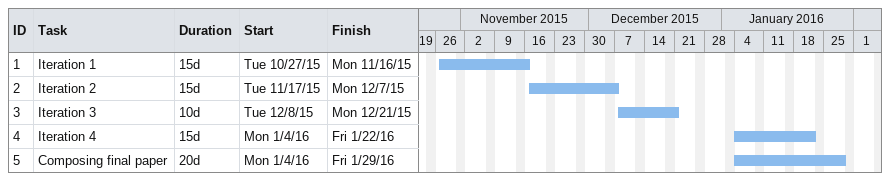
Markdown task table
| ID | Task | Duration | Start | Finish |
|---|---|---|---|---|
| 1 | Iteration 1 | 15d | 2015-10-27 | 2015-11-16 |
| 2 | Iteration 2 | 15d | 2015-11-17 | 2015-12-07 |
| 3 | Iteration 3 | 10d | 2015-12-08 | 2015-12-21 |
| 4 | Iteration 4 | 15d | 2016-01-04 | 2016-01-22 |
| 5 | Composing final paper | 20d | 2016-01-04 | 2016-01-29 |
